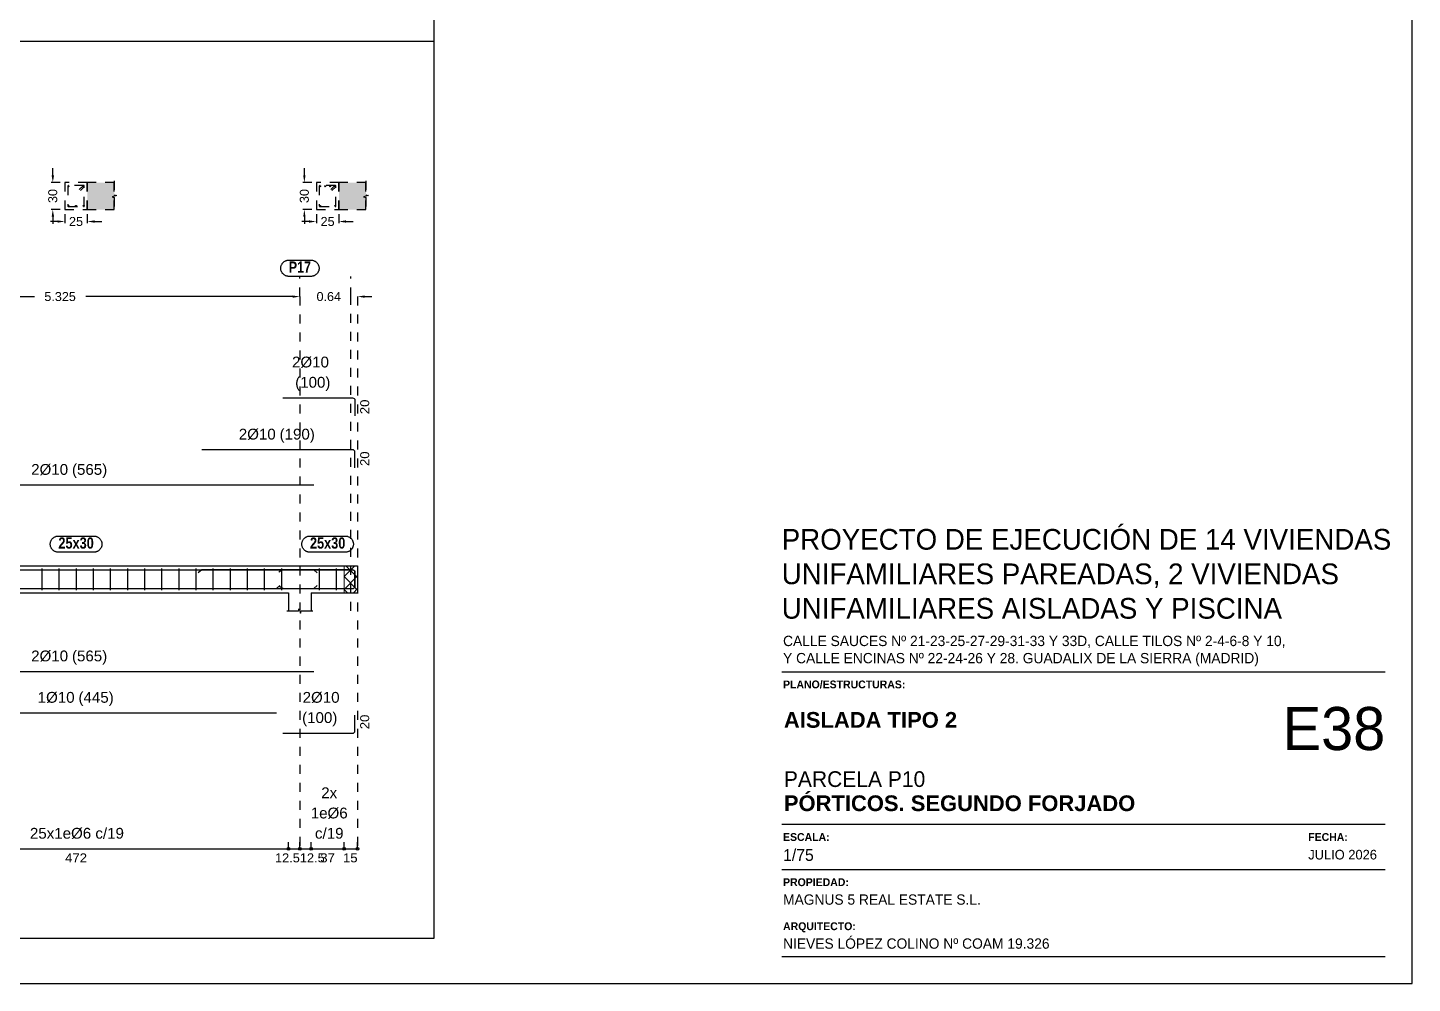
# Model space of a CAD drawing. Extents: x 2455 to 9764, y -806 to 181.
# Drawn here: x 5005.74 to 5021.11, y -582.59 to -571.97 of the extents above; entities that cross this region are included whole.
import ezdxf
from ezdxf.enums import TextEntityAlignment as Align

# ---------------------------------------------------------------- set-up
doc = ezdxf.new("R2010")
doc.units = 0
doc.header["$LTSCALE"] = 0.2
doc.header["$MEASUREMENT"] = 0
doc.linetypes.add('CYPE_RAYAPUNTO', pattern=[0.4125, 0.2025, -0.105, 0, -0.105])
doc.linetypes.add('PUNTOS2', pattern=[0.125, 0, -0.125])
doc.layers.add('01_cartela', color=6, linetype='CONTINUOUS', plot=False)
for name, color, linetype in [('01_cotas', 4, 'CONTINUOUS'), ('01_parcela', 7, 'CONTINUOUS'), ('01_primera', 5, 'CONTINUOUS'), ('01_texto cartela', 4, 'CONTINUOUS'), ('ALZ_CONT_NUDOS', 5, 'CONTINUOUS'), ('ALZ_CONT_VIG_HORMIGON', 5, 'CONTINUOUS'), ('ALZ_COT_COT_LIN_APOYOS', 120, 'CYPE_RAYAPUNTO'), ('ALZ_REF_REF_REFERENCIA', 3, 'CONTINUOUS'), ('ALZ_REF_TEXTO_REF_NOMBRE', 3, 'CONTINUOUS'), ('ARM_LONGITUDINAL_Ø10', 4, 'CONTINUOUS'), ('ARM_TRANSVERSAL_Ø6', 4, 'CONTINUOUS'), ('UNI_CORTANTES', 3, 'CONTINUOUS')]:
    doc.layers.add(name, color=color, linetype=linetype)
doc.layers.add('VIG_CARAS', color=5, linetype='CONTINUOUS', lineweight=9)
doc.styles.add('BERNARDO', font='GOTHICB.TTF')
doc.styles.add('Century Gothic', font='', dxfattribs={"height": 2})
doc.styles.add('Century Gothic_3', font='', dxfattribs={"height": 4.5})
doc.styles.add('Century Gothic_5', font='', dxfattribs={"height": 2.5})
doc.styles.add('Century Gothic_6', font='', dxfattribs={"height": 11})
doc.styles.add('CYPETXT_0.15', font='arial.ttf', dxfattribs={"height": 0.1})
doc.styles.add('Estilo1', font='swissel.ttf')
doc.styles.add('NIEVES2', font='sanss___.ttf')
doc.styles.add('NIEVES3', font='swisseb.ttf')
doc.styles.add('ROMANS', font='romans')
doc.styles.get('Century Gothic').set_extended_font_data('Century Gothic')
doc.styles.get('Century Gothic_3').set_extended_font_data('Century Gothic')
doc.styles.get('Century Gothic_5').set_extended_font_data('Century Gothic')
doc.styles.get('Century Gothic_6').set_extended_font_data('Century Gothic')
doc.dimstyles.new('DECIMAL-50', dxfattribs={"dimtxt": 0.08, "dimasz": 0.15, "dimexe": 0.05, "dimexo": 0.05, "dimgap": 0.09, "dimtad": 0, "dimzin": 0, "dimdsep": 46, "dimtxsty": 'ROMANS', "dimblk": 'DOTSMALL', "dimcen": 0.09, "dimclrt": 7, "dimadec": 0, "dimazin": 0, "dimtfac": 1.38, "dimtix": 1, "dimtofl": 0, "dimtmove": 2, "dimatfit": 3, "dimldrblk": 'OBLIQUE', "dimfxl": 1, "dimtolj": 1, "dimtzin": 0, "dimarcsym": 0})

# ---------------------------------------------------------------- blocks, each defined once
blk = doc.blocks.new('*D878')
at = {"layer": '01_cotas', "color": 0, "lineweight": -2, "transparency": 16777216}
for p, q in [((5006.067, -574.123), (5005.987, -574.123)), ((5006.477, -574.123), (5006.557, -574.123))]:
    blk.add_line(p, q, dxfattribs=at)
at = {"layer": '01_cotas', "color": 0, "linetype": 'PUNTOS2', "lineweight": -2, "transparency": 16777216}
for p, q in [((5006.147, -574.04), (5006.147, -574.173)), ((5006.397, -574.04), (5006.397, -574.173))]:
    blk.add_line(p, q, dxfattribs=at)
at = {"layer": '01_cotas', "color": 0, "transparency": 16777216}
for points in [[(5006.067, -574.11), (5006.067, -574.136), (5006.147, -574.123)], [(5006.477, -574.11), (5006.477, -574.136), (5006.397, -574.123)]]:
    blk.add_solid(points, dxfattribs=at)
at = {"layer": '01_cotas', "color": 5, "transparency": 16777216, "insert": (5006.272, -574.123), "char_height": 0.1, "attachment_point": 5, "style": 'Estilo1'}
blk.add_mtext('\\A1;25', dxfattribs=at)
blk = doc.blocks.new('*D879')
at = {"layer": '01_cotas', "color": 0, "lineweight": -2, "transparency": 16777216}
for p, q in [((5006.014, -573.61), (5006.014, -573.53)), ((5006.014, -574.07), (5006.014, -574.15))]:
    blk.add_line(p, q, dxfattribs=at)
at = {"layer": '01_cotas', "color": 0, "linetype": 'PUNTOS2', "lineweight": -2, "transparency": 16777216}
for p, q in [((5006.097, -573.69), (5005.964, -573.69)), ((5006.097, -573.99), (5005.964, -573.99))]:
    blk.add_line(p, q, dxfattribs=at)
at = {"layer": '01_cotas', "color": 0, "transparency": 16777216}
for points in [[(5006.001, -573.61), (5006.028, -573.61), (5006.014, -573.69)], [(5006.001, -574.07), (5006.028, -574.07), (5006.014, -573.99)]]:
    blk.add_solid(points, dxfattribs=at)
at = {"layer": '01_cotas', "color": 5, "transparency": 16777216, "insert": (5006.014, -573.84), "char_height": 0.1, "attachment_point": 5, "rotation": 90, "style": 'Estilo1'}
blk.add_mtext('\\A1;30', dxfattribs=at)
blk = doc.blocks.new('*D880')
at = {"layer": '01_cotas', "color": 0, "lineweight": -2, "transparency": 16777216}
for p, q in [((5008.86, -574.123), (5008.78, -574.123)), ((5009.27, -574.123), (5009.35, -574.123))]:
    blk.add_line(p, q, dxfattribs=at)
at = {"layer": '01_cotas', "color": 0, "linetype": 'PUNTOS2', "lineweight": -2, "transparency": 16777216}
for p, q in [((5008.94, -574.04), (5008.94, -574.173)), ((5009.19, -574.04), (5009.19, -574.173))]:
    blk.add_line(p, q, dxfattribs=at)
at = {"layer": '01_cotas', "color": 0, "transparency": 16777216}
for points in [[(5008.86, -574.11), (5008.86, -574.136), (5008.94, -574.123)], [(5009.27, -574.11), (5009.27, -574.136), (5009.19, -574.123)]]:
    blk.add_solid(points, dxfattribs=at)
at = {"layer": '01_cotas', "color": 5, "transparency": 16777216, "insert": (5009.065, -574.123), "char_height": 0.1, "attachment_point": 5, "style": 'Estilo1'}
blk.add_mtext('\\A1;25', dxfattribs=at)
blk = doc.blocks.new('*D881')
at = {"layer": '01_cotas', "color": 0, "lineweight": -2, "transparency": 16777216}
for p, q in [((5008.807, -573.61), (5008.807, -573.53)), ((5008.807, -574.07), (5008.807, -574.15))]:
    blk.add_line(p, q, dxfattribs=at)
at = {"layer": '01_cotas', "color": 0, "linetype": 'PUNTOS2', "lineweight": -2, "transparency": 16777216}
for p, q in [((5008.89, -573.69), (5008.757, -573.69)), ((5008.89, -573.99), (5008.757, -573.99))]:
    blk.add_line(p, q, dxfattribs=at)
at = {"layer": '01_cotas', "color": 0, "transparency": 16777216}
for points in [[(5008.794, -573.61), (5008.82, -573.61), (5008.807, -573.69)], [(5008.794, -574.07), (5008.82, -574.07), (5008.807, -573.99)]]:
    blk.add_solid(points, dxfattribs=at)
at = {"layer": '01_cotas', "color": 5, "transparency": 16777216, "insert": (5008.807, -573.84), "char_height": 0.1, "attachment_point": 5, "rotation": 90, "style": 'Estilo1'}
blk.add_mtext('\\A1;30', dxfattribs=at)
blk = doc.blocks.new('*D882')
at = {"layer": '01_cotas', "color": 0, "lineweight": -2, "transparency": 16777216}
for p, q in [((5003.512, -574.957), (5005.81, -574.957)), ((5008.677, -574.957), (5006.38, -574.957))]:
    blk.add_line(p, q, dxfattribs=at)
at = {"layer": '01_cotas', "color": 0, "transparency": 16777216}
for points in [[(5003.512, -574.944), (5003.512, -574.97), (5003.432, -574.957)], [(5008.677, -574.944), (5008.677, -574.97), (5008.757, -574.957)]]:
    blk.add_solid(points, dxfattribs=at)
at = {"layer": '01_cotas', "color": 5, "transparency": 16777216, "insert": (5006.095, -574.957), "char_height": 0.1, "attachment_point": 5, "style": 'Estilo1'}
blk.add_mtext('\\A1;5.325', dxfattribs=at)
blk = doc.blocks.new('*D883')
at = {"layer": '01_cotas', "color": 0, "lineweight": -2, "transparency": 16777216}
for p, q in [((5008.677, -574.957), (5008.597, -574.957)), ((5009.478, -574.957), (5009.558, -574.957))]:
    blk.add_line(p, q, dxfattribs=at)
at = {"layer": '01_cotas', "color": 0, "transparency": 16777216}
for points in [[(5008.677, -574.944), (5008.677, -574.97), (5008.757, -574.957)], [(5009.478, -574.944), (5009.478, -574.97), (5009.398, -574.957)]]:
    blk.add_solid(points, dxfattribs=at)
at = {"layer": '01_cotas', "color": 5, "transparency": 16777216, "insert": (5009.078, -574.957), "char_height": 0.1, "attachment_point": 5, "style": 'Estilo1'}
blk.add_mtext('\\A1;0.64', dxfattribs=at)

msp = doc.modelspace()

# ---------------------------------------------------------------- hatches: boundary and pattern name
at = {"layer": 'ALZ_COT_COT_LIN_APOYOS'}
for points in [[(5006.697, -573.69), (5006.397, -573.69), (5006.397, -573.99), (5006.697, -573.99)], [(5009.49, -573.69), (5009.19, -573.69), (5009.19, -573.99), (5009.49, -573.99)]]:
    msp.add_hatch(color=256, dxfattribs=at).paths.add_polyline_path(points)

# ---------------------------------------------------------------- linework, layer by layer
at = {"layer": '01_cartela', "color": 3}
msp.add_lwpolyline([(4990.47, -561.051), (4990.47, -582.586), (5021.108, -582.586), (5021.108, -561.051)], close=True, dxfattribs=at)
at = {"layer": '01_parcela', "color": 7, "ltscale": 2.5}
for p, q in [((5010.248, -582.086), (5010.248, -571.818)), ((4990.971, -582.086), (5010.248, -582.086))]:
    msp.add_line(p, q, dxfattribs=at)
at = {"layer": '01_primera', "ltscale": 2.5}
msp.add_line((4990.969, -572.121), (5010.248, -572.121), dxfattribs=at)
at = {"layer": '01_texto cartela', "color": 5}
for p, q in [((5014.107, -579.125), (5020.808, -579.125)), ((5014.107, -580.819), (5020.808, -580.819)), ((5014.107, -581.322), (5020.808, -581.322)), ((5014.107, -582.286), (5020.808, -582.286))]:
    msp.add_line(p, q, dxfattribs=at)
at = {"layer": 'ALZ_CONT_NUDOS', "lineweight": 0}
for p, q in [((5009.248, -578.067), (5009.368, -577.947)), ((5009.398, -578.076), (5009.269, -577.947)), ((5009.248, -578.209), (5009.398, -578.059)), ((5009.398, -578.217), (5009.248, -578.067)), ((5009.286, -578.247), (5009.248, -578.209)), ((5009.351, -578.247), (5009.398, -578.2))]:
    msp.add_line(p, q, dxfattribs=at)
at = {"layer": 'ALZ_CONT_NUDOS'}
for p, q in [((5009.398, -577.947), (5009.398, -578.247)), ((5008.632, -578.247), (5008.632, -578.447)), ((5008.882, -578.247), (5008.882, -578.447))]:
    msp.add_line(p, q, dxfattribs=at)
for points in [[(5008.632, -577.947), (5008.882, -577.947)], [(5009.248, -577.947), (5009.398, -577.947)], [(5009.248, -578.247), (5009.398, -578.247)], [(5008.612, -578.447), (5008.742, -578.447), (5008.75, -578.422), (5008.765, -578.472), (5008.772, -578.447), (5008.902, -578.447)]]:
    msp.add_lwpolyline(points, dxfattribs=at)
at = {"layer": 'ALZ_CONT_NUDOS', "lineweight": 0}
msp.add_lwpolyline([(5009.248, -577.947), (5009.248, -578.247), (5009.398, -578.247), (5009.398, -577.947), (5009.248, -577.947)], close=True, dxfattribs=at)
at = {"layer": 'ALZ_CONT_VIG_HORMIGON'}
for p, q in [((5003.912, -577.947), (5008.632, -577.947)), ((5008.882, -577.947), (5009.248, -577.947)), ((5003.912, -578.247), (5008.632, -578.247)), ((5008.882, -578.247), (5009.248, -578.247))]:
    msp.add_line(p, q, dxfattribs=at)
at = {"layer": 'ALZ_COT_COT_LIN_APOYOS'}
for p, q in [((5008.757, -574.957), (5008.757, -574.732)), ((5009.323, -574.957), (5009.323, -574.732)), ((5008.757, -574.957), (5008.757, -581.092)), ((5009.323, -578.447), (5009.323, -574.957)), ((5009.398, -574.957), (5009.398, -581.092))]:
    msp.add_line(p, q, dxfattribs=at)
for points in [[(5006.397, -573.69), (5006.147, -573.69), (5006.147, -573.99), (5006.397, -573.99), (5006.397, -573.69)], [(5006.697, -573.69), (5006.397, -573.69), (5006.397, -573.99), (5006.697, -573.99)], [(5009.19, -573.69), (5008.94, -573.69), (5008.94, -573.99), (5009.19, -573.99), (5009.19, -573.69)], [(5009.49, -573.69), (5009.19, -573.69), (5009.19, -573.99), (5009.49, -573.99)]]:
    msp.add_lwpolyline(points, close=True, dxfattribs=at)
for points in [[(5006.32, -573.779), (5006.362, -573.737), (5006.363, -573.735), (5006.364, -573.734), (5006.364, -573.733), (5006.364, -573.731), (5006.364, -573.729), (5006.364, -573.728), (5006.363, -573.727), (5006.362, -573.725), (5006.361, -573.724), (5006.36, -573.724), (5006.358, -573.723), (5006.356, -573.723), (5006.188, -573.723), (5006.185, -573.724), (5006.183, -573.725), (5006.181, -573.728), (5006.18, -573.731), (5006.18, -573.949), (5006.181, -573.952), (5006.183, -573.955), (5006.185, -573.956), (5006.188, -573.957), (5006.356, -573.957), (5006.36, -573.956), (5006.362, -573.955), (5006.364, -573.952), (5006.364, -573.949), (5006.364, -573.731), (5006.364, -573.729), (5006.364, -573.728), (5006.363, -573.727), (5006.362, -573.725), (5006.361, -573.724), (5006.36, -573.724), (5006.358, -573.723), (5006.356, -573.723), (5006.355, -573.723), (5006.353, -573.724), (5006.352, -573.724), (5006.351, -573.725), (5006.308, -573.768)], [(5006.697, -573.69), (5006.397, -573.69), (5006.397, -573.99), (5006.697, -573.99)], [(5006.697, -573.67), (5006.697, -573.825), (5006.722, -573.833), (5006.672, -573.848), (5006.697, -573.855), (5006.697, -574.01)], [(5009.112, -573.779), (5009.155, -573.737), (5009.156, -573.735), (5009.156, -573.734), (5009.157, -573.733), (5009.157, -573.731), (5009.157, -573.729), (5009.156, -573.728), (5009.156, -573.727), (5009.155, -573.725), (5009.153, -573.724), (5009.152, -573.724), (5009.151, -573.723), (5009.149, -573.723), (5008.981, -573.723), (5008.978, -573.724), (5008.975, -573.725), (5008.974, -573.728), (5008.973, -573.731), (5008.973, -573.949), (5008.974, -573.952), (5008.975, -573.955), (5008.978, -573.956), (5008.981, -573.957), (5009.149, -573.957), (5009.152, -573.956), (5009.155, -573.955), (5009.156, -573.952), (5009.157, -573.949), (5009.157, -573.731), (5009.157, -573.729), (5009.156, -573.728), (5009.156, -573.727), (5009.155, -573.725), (5009.153, -573.724), (5009.152, -573.724), (5009.151, -573.723), (5009.149, -573.723), (5009.147, -573.723), (5009.146, -573.724), (5009.145, -573.724), (5009.143, -573.725), (5009.101, -573.768)], [(5009.49, -573.69), (5009.19, -573.69), (5009.19, -573.99), (5009.49, -573.99)], [(5009.49, -573.67), (5009.49, -573.825), (5009.515, -573.833), (5009.465, -573.848), (5009.49, -573.855), (5009.49, -574.01)]]:
    msp.add_lwpolyline(points, dxfattribs=at)
for centre in [(5006.188, -573.949), (5006.272, -573.949), (5006.356, -573.949), (5008.981, -573.949), (5009.149, -573.949)]:
    msp.add_circle(centre, 0.005, dxfattribs=at)
at = {"layer": 'ALZ_REF_REF_REFERENCIA'}
msp.add_lwpolyline([(5008.88, -574.552), (5008.886, -574.552), (5008.892, -574.553), (5008.898, -574.554), (5008.904, -574.555), (5008.91, -574.557), (5008.916, -574.559), (5008.921, -574.562), (5008.926, -574.565), (5008.931, -574.568), (5008.936, -574.571), (5008.941, -574.575), (5008.945, -574.579), (5008.949, -574.584), (5008.953, -574.589), (5008.956, -574.594), (5008.959, -574.599), (5008.962, -574.604), (5008.964, -574.61), (5008.966, -574.615), (5008.968, -574.621), (5008.969, -574.627), (5008.97, -574.633), (5008.97, -574.639), (5008.97, -574.645), (5008.97, -574.651), (5008.969, -574.657), (5008.968, -574.663), (5008.966, -574.669), (5008.964, -574.674), (5008.962, -574.68), (5008.959, -574.685), (5008.956, -574.69), (5008.953, -574.695), (5008.949, -574.7), (5008.945, -574.705), (5008.941, -574.709), (5008.936, -574.713), (5008.931, -574.716), (5008.926, -574.719), (5008.921, -574.722), (5008.916, -574.725), (5008.91, -574.727), (5008.904, -574.729), (5008.898, -574.73), (5008.892, -574.731), (5008.886, -574.732), (5008.88, -574.732), (5008.634, -574.732), (5008.628, -574.732), (5008.622, -574.731), (5008.617, -574.73), (5008.611, -574.729), (5008.605, -574.727), (5008.599, -574.725), (5008.594, -574.722), (5008.589, -574.719), (5008.584, -574.716), (5008.579, -574.713), (5008.574, -574.709), (5008.57, -574.705), (5008.566, -574.7), (5008.562, -574.695), (5008.559, -574.69), (5008.556, -574.685), (5008.553, -574.68), (5008.55, -574.674), (5008.549, -574.669), (5008.547, -574.663), (5008.546, -574.657), (5008.545, -574.651), (5008.545, -574.645), (5008.545, -574.639), (5008.545, -574.633), (5008.546, -574.627), (5008.547, -574.621), (5008.549, -574.615), (5008.55, -574.61), (5008.553, -574.604), (5008.556, -574.599), (5008.559, -574.594), (5008.562, -574.589), (5008.566, -574.584), (5008.57, -574.579), (5008.574, -574.575), (5008.579, -574.571), (5008.584, -574.568), (5008.589, -574.565), (5008.594, -574.562), (5008.599, -574.559), (5008.605, -574.557), (5008.611, -574.555), (5008.617, -574.554), (5008.622, -574.553), (5008.628, -574.552), (5008.634, -574.552), (5008.88, -574.552)], close=True, dxfattribs=at)
at = {"layer": 'ALZ_REF_TEXTO_REF_NOMBRE', "color": 5}
for points in [[(5006.469, -577.617), (5006.475, -577.617), (5006.481, -577.618), (5006.487, -577.619), (5006.493, -577.62), (5006.498, -577.622), (5006.504, -577.624), (5006.51, -577.627), (5006.515, -577.629), (5006.52, -577.633), (5006.525, -577.636), (5006.529, -577.64), (5006.534, -577.644), (5006.538, -577.649), (5006.541, -577.653), (5006.545, -577.658), (5006.548, -577.664), (5006.551, -577.669), (5006.553, -577.675), (5006.555, -577.68), (5006.557, -577.686), (5006.558, -577.692), (5006.559, -577.698), (5006.559, -577.704), (5006.559, -577.71), (5006.559, -577.716), (5006.558, -577.722), (5006.557, -577.728), (5006.555, -577.734), (5006.553, -577.739), (5006.551, -577.745), (5006.548, -577.75), (5006.545, -577.755), (5006.541, -577.76), (5006.538, -577.765), (5006.534, -577.769), (5006.529, -577.774), (5006.525, -577.777), (5006.52, -577.781), (5006.515, -577.784), (5006.51, -577.787), (5006.504, -577.79), (5006.498, -577.792), (5006.493, -577.794), (5006.487, -577.795), (5006.481, -577.796), (5006.475, -577.797), (5006.469, -577.797), (5006.076, -577.797), (5006.07, -577.797), (5006.064, -577.796), (5006.058, -577.795), (5006.052, -577.794), (5006.046, -577.792), (5006.041, -577.79), (5006.035, -577.787), (5006.03, -577.784), (5006.025, -577.781), (5006.02, -577.777), (5006.016, -577.774), (5006.011, -577.769), (5006.007, -577.765), (5006.004, -577.76), (5006, -577.755), (5005.997, -577.75), (5005.994, -577.745), (5005.992, -577.739), (5005.99, -577.734), (5005.988, -577.728), (5005.987, -577.722), (5005.986, -577.716), (5005.986, -577.71), (5005.986, -577.704), (5005.986, -577.698), (5005.987, -577.692), (5005.988, -577.686), (5005.99, -577.68), (5005.992, -577.675), (5005.994, -577.669), (5005.997, -577.664), (5006, -577.658), (5006.004, -577.653), (5006.007, -577.649), (5006.011, -577.644), (5006.016, -577.64), (5006.02, -577.636), (5006.025, -577.633), (5006.03, -577.629), (5006.035, -577.627), (5006.041, -577.624), (5006.046, -577.622), (5006.052, -577.62), (5006.058, -577.619), (5006.064, -577.618), (5006.07, -577.617), (5006.076, -577.617), (5006.469, -577.617)], [(5009.262, -577.617), (5009.268, -577.617), (5009.273, -577.618), (5009.279, -577.619), (5009.285, -577.62), (5009.291, -577.622), (5009.297, -577.624), (5009.302, -577.627), (5009.307, -577.629), (5009.312, -577.633), (5009.317, -577.636), (5009.322, -577.64), (5009.326, -577.644), (5009.33, -577.649), (5009.334, -577.653), (5009.337, -577.658), (5009.34, -577.664), (5009.343, -577.669), (5009.345, -577.675), (5009.347, -577.68), (5009.349, -577.686), (5009.35, -577.692), (5009.351, -577.698), (5009.351, -577.704), (5009.351, -577.71), (5009.351, -577.716), (5009.35, -577.722), (5009.349, -577.728), (5009.347, -577.734), (5009.345, -577.739), (5009.343, -577.745), (5009.34, -577.75), (5009.337, -577.755), (5009.334, -577.76), (5009.33, -577.765), (5009.326, -577.769), (5009.322, -577.774), (5009.317, -577.777), (5009.312, -577.781), (5009.307, -577.784), (5009.302, -577.787), (5009.297, -577.79), (5009.291, -577.792), (5009.285, -577.794), (5009.279, -577.795), (5009.273, -577.796), (5009.268, -577.797), (5009.262, -577.797), (5008.869, -577.797), (5008.862, -577.797), (5008.857, -577.796), (5008.851, -577.795), (5008.845, -577.794), (5008.839, -577.792), (5008.833, -577.79), (5008.828, -577.787), (5008.823, -577.784), (5008.818, -577.781), (5008.813, -577.777), (5008.808, -577.774), (5008.804, -577.769), (5008.8, -577.765), (5008.796, -577.76), (5008.793, -577.755), (5008.79, -577.75), (5008.787, -577.745), (5008.785, -577.739), (5008.783, -577.734), (5008.781, -577.728), (5008.78, -577.722), (5008.779, -577.716), (5008.779, -577.71), (5008.779, -577.704), (5008.779, -577.698), (5008.78, -577.692), (5008.781, -577.686), (5008.783, -577.68), (5008.785, -577.675), (5008.787, -577.669), (5008.79, -577.664), (5008.793, -577.658), (5008.796, -577.653), (5008.8, -577.649), (5008.804, -577.644), (5008.808, -577.64), (5008.813, -577.636), (5008.818, -577.633), (5008.823, -577.629), (5008.828, -577.627), (5008.833, -577.624), (5008.839, -577.622), (5008.845, -577.62), (5008.851, -577.619), (5008.857, -577.618), (5008.862, -577.617), (5008.869, -577.617), (5009.262, -577.617)]]:
    msp.add_lwpolyline(points, close=True, dxfattribs=at)
at = {"layer": 'ARM_LONGITUDINAL_Ø10'}
for p, q in [((5007.668, -577.993), (5007.628, -578.024)), ((5008.568, -577.993), (5008.525, -578.019)), ((5008.912, -577.993), (5008.949, -578.027)), ((5008.497, -578.201), (5008.533, -578.165)), ((5008.568, -578.201), (5008.525, -578.175)), ((5008.912, -578.201), (5008.949, -578.167))]:
    msp.add_line(p, q, dxfattribs=at)
for points in [[(5008.568, -576.082), (5009.343, -576.082), (5009.352, -576.084), (5009.36, -576.089), (5009.366, -576.097), (5009.368, -576.107), (5009.368, -576.282)], [(5009.368, -576.858), (5009.368, -576.683), (5009.366, -576.673), (5009.36, -576.665), (5009.352, -576.66), (5009.343, -576.658), (5007.668, -576.658)], [(5003.462, -577.249), (5003.462, -577.074), (5003.464, -577.065), (5003.47, -577.057), (5003.478, -577.051), (5003.487, -577.049), (5008.912, -577.049)], [(5003.462, -578.193), (5003.462, -578.018), (5003.464, -578.008), (5003.47, -578), (5003.478, -577.995), (5003.487, -577.993), (5008.912, -577.993)], [(5003.462, -578.001), (5003.462, -578.176), (5003.464, -578.185), (5003.47, -578.194), (5003.478, -578.199), (5003.487, -578.201), (5008.912, -578.201)], [(5009.368, -578.193), (5009.368, -578.018), (5009.366, -578.008), (5009.36, -578), (5009.352, -577.995), (5009.343, -577.993), (5007.668, -577.993)], [(5008.568, -577.993), (5009.343, -577.993), (5009.352, -577.995), (5009.36, -578), (5009.366, -578.008), (5009.368, -578.018), (5009.368, -578.193)], [(5008.568, -578.201), (5009.343, -578.201), (5009.352, -578.199), (5009.36, -578.194), (5009.366, -578.185), (5009.368, -578.176), (5009.368, -578.001)], [(5004.047, -578.201), (5008.497, -578.201)], [(5003.462, -578.922), (5003.462, -579.097), (5003.464, -579.106), (5003.47, -579.115), (5003.478, -579.12), (5003.487, -579.122), (5008.912, -579.122)], [(5004.047, -579.582), (5008.497, -579.582)], [(5008.568, -579.807), (5009.343, -579.807), (5009.352, -579.805), (5009.36, -579.8), (5009.366, -579.791), (5009.368, -579.782), (5009.368, -579.607)]]:
    msp.add_lwpolyline(points, dxfattribs=at)
for centre in [(5006.188, -573.731), (5006.356, -573.731), (5008.981, -573.731), (5009.037, -573.731), (5009.093, -573.731), (5009.149, -573.731)]:
    msp.add_circle(centre, 0.005, dxfattribs=at)
at = {"layer": 'ARM_TRANSVERSAL_Ø6'}
for p, q in [((5005.892, -577.977), (5005.892, -578.217)), ((5006.082, -577.977), (5006.082, -578.217)), ((5006.272, -577.977), (5006.272, -578.217)), ((5006.462, -577.977), (5006.462, -578.217)), ((5006.652, -577.977), (5006.652, -578.217)), ((5006.842, -577.977), (5006.842, -578.217)), ((5007.032, -577.977), (5007.032, -578.217)), ((5007.222, -577.977), (5007.222, -578.217)), ((5007.412, -577.977), (5007.412, -578.217)), ((5007.602, -577.977), (5007.602, -578.217)), ((5007.792, -577.977), (5007.792, -578.217)), ((5007.982, -577.977), (5007.982, -578.217)), ((5008.172, -577.977), (5008.172, -578.217)), ((5008.362, -577.977), (5008.362, -578.217)), ((5008.552, -577.977), (5008.552, -578.217)), ((5008.97, -577.977), (5008.97, -578.217)), ((5009.16, -577.977), (5009.16, -578.217))]:
    msp.add_line(p, q, dxfattribs=at)
at = {"layer": 'UNI_CORTANTES', "color": 2}
for p, q in [((5008.632, -581.092), (5008.632, -581.017)), ((5008.757, -581.092), (5008.757, -581.017)), ((5008.882, -581.092), (5008.882, -581.017)), ((5009.248, -581.092), (5009.248, -581.017))]:
    msp.add_line(p, q, dxfattribs=at)
for points in [[(5003.912, -581.092), (5008.632, -581.092), (5008.632, -581.017)], [(5008.632, -581.092), (5008.757, -581.092), (5008.757, -581.017)], [(5008.757, -581.092), (5008.882, -581.092), (5008.882, -581.017)], [(5008.882, -581.092), (5009.248, -581.092), (5009.248, -581.017)], [(5009.248, -581.092), (5009.398, -581.092), (5009.398, -581.017)]]:
    msp.add_lwpolyline(points, dxfattribs=at)
for centre in [(5008.632, -581.092), (5008.632, -581.092), (5008.757, -581.092), (5008.757, -581.092), (5008.882, -581.092), (5008.882, -581.092), (5009.248, -581.092), (5009.248, -581.092), (5009.398, -581.092)]:
    msp.add_circle(centre, 0.015, dxfattribs=at)

# ---------------------------------------------------------------- texts
at = {"layer": '01_texto cartela', "color": 5}
for s, insert, char_height, width, attachment_point, style in [('\\PPROYECTO DE EJECUCIÓN DE 14 VIVIENDAS UNIFAMILIARES PAREADAS, 2 VIVIENDAS UNIFAMILIARES AISLADAS Y PISCINA', (5014.107, -577.155), 0.23, 6.82217, 1, 'Century Gothic_3'), ('CALLE SAUCES Nº 21-23-25-27-29-31-33 Y 33D, CALLE TILOS Nº 2-4-6-8 Y 10, \\PY CALLE ENCINAS Nº 22-24-26 Y 28. GUADALIX DE LA SIERRA (MADRID)', (5014.122, -578.725), 0.11455, 9.24681, 1, 'Century Gothic'), ('{\\fCentury Gothic|b1|i0|c0|p34;PLANO/ESTRUCTURAS: }', (5014.122, -579.222), 0.08701, 2.11715, 1, 'Century Gothic'), ('\\pt2.3273;\\PPARCELA P10', (5014.131, -580.407), 0.17455, 7.00908, 7, 'Century Gothic_5'), ('\\pt2.3273;PÓRTICOS. SEGUNDO FORJADO', (5014.131, -580.675), 0.17455, 7.00908, 7, 'NIEVES3'), ('{\\fCentury Gothic|b1|i0|c0|p34;ESCALA: }', (5014.122, -580.917), 0.08701, 2.11715, 1, 'Century Gothic'), ('{\\fCentury Gothic|b1|i0|c0|p34;FECHA: }', (5019.953, -580.917), 0.08701, 2.11715, 1, 'Century Gothic'), ('1/75', (5014.122, -581.095), 0.1309, 2.11715, 1, 'Century Gothic'), ('JULIO 2026', (5019.953, -581.103), 0.1069, 3.50438, 1, 'Century Gothic'), ('{\\fCentury Gothic|b1|i0|c0|p34;PROPIEDAD:}', (5014.122, -581.419), 0.08701, 0.83709, 1, 'Century Gothic'), ('MAGNUS 5 REAL ESTATE S.L.', (5014.122, -581.598), 0.11455, 4.88231, 1, 'Century Gothic'), ('{\\fCentury Gothic|b1|i0|c0|p34;ARQUITECTO:}', (5014.122, -581.908), 0.08701, 0.83709, 1, 'Century Gothic'), ('NIEVES LÓPEZ COLINO Nº COAM 19.326', (5014.122, -582.087), 0.11455, 3.65153, 1, 'Century Gothic')]:
    msp.add_mtext(s, dxfattribs=dict(at, insert=insert, char_height=char_height, width=width, attachment_point=attachment_point, style=style))
at = {"layer": '01_texto cartela', "color": 1}
for s, insert, char_height, width, attachment_point, style in [('AISLADA TIPO 2 ', (5014.131, -579.749), 0.17455, 7.00908, 7, 'NIEVES3'), ('E38', (5020.808, -579.516), 0.4786, 1.04985, 3, 'Century Gothic_6')]:
    msp.add_mtext(s, dxfattribs=dict(at, insert=insert, char_height=char_height, width=width, attachment_point=attachment_point, style=style))
at = {"layer": 'ALZ_REF_TEXTO_REF_NOMBRE', "color": 5, "style": 'BERNARDO'}
for s, width, p, p2 in [('P17', 0.841304, (5008.634, -574.692), (5008.88, -574.692)), ('25x30', 0.806421, (5006.076, -577.757), (5006.469, -577.757)), ('25x30', 0.806421, (5008.869, -577.757), (5009.262, -577.757))]:
    msp.add_text(s, height=0.125, dxfattribs=dict(at, width=width)).set_placement(p, p2, align=Align.FIT)
at = {"layer": 'UNI_CORTANTES', "color": 4, "style": 'CYPETXT_0.15', "width": 1.042546}
for p, p2 in [((5009.527, -576.263), (5009.527, -576.101)), ((5009.527, -576.839), (5009.527, -576.677)), ((5009.527, -579.763), (5009.527, -579.601))]:
    msp.add_text('20', height=0.1, rotation=90, dxfattribs=at).set_placement(p, p2, align=Align.FIT)
at = {"layer": 'UNI_CORTANTES', "color": 2, "style": 'CYPETXT_0.15'}
for s, width, p, p2 in [('472', 1.042546, (5006.151, -581.242), (5006.394, -581.242)), ('12.5', 1.015093, (5008.481, -581.242), (5008.757, -581.242)), ('12.5', 1.015093, (5008.757, -581.242), (5009.033, -581.242)), ('37', 1.042546, (5008.984, -581.242), (5009.146, -581.242)), ('15', 1.042546, (5009.236, -581.242), (5009.398, -581.242))]:
    msp.add_text(s, height=0.1, dxfattribs=dict(at, width=width)).set_placement(p, p2, align=Align.FIT)
at = {"layer": 'VIG_CARAS', "color": 5, "style": 'NIEVES2'}
for s, p in [('2%%c10', (5008.67, -575.78)), ('(100)', (5008.705, -576.005)), ('2%%c10', (5008.079, -576.581)), ('(190)', (5008.532, -576.581)), ('2%%c10', (5005.774, -576.973)), ('(565)', (5006.227, -576.973)), ('2%%c10', (5005.774, -579.045)), ('(565)', (5006.227, -579.045)), ('1%%c10', (5005.846, -579.505)), ('(445)', (5006.299, -579.505)), ('2%%c10', (5008.788, -579.505)), ('(100)', (5008.782, -579.73))]:
    msp.add_text(s, height=0.12, dxfattribs=at).set_placement(p, align=Align.BOTTOM_LEFT)
at = {"layer": 'VIG_CARAS', "color": 4, "style": 'NIEVES2'}
for s, p in [('2x', (5008.994, -580.565)), ('1e%%c6', (5008.878, -580.79)), ('25x1e%%c6 c/19', (5005.76, -581.015)), ('c/19', (5008.925, -581.015))]:
    msp.add_text(s, height=0.12, dxfattribs=at).set_placement(p, align=Align.BOTTOM_LEFT)

# ---------------------------------------------------------------- dimensions: what is measured, and where the dimension line sits
at = {"layer": '01_cotas', "color": 2}
for p1, p2, distance, text, picture, middle in [((5006.147, -573.99), (5006.147, -573.69), 0.133, '30', '*D879', (5006.014, -573.84)), ((5008.94, -573.99), (5008.94, -573.69), 0.133, '30', '*D881', (5008.807, -573.84)), ((5006.147, -573.99), (5006.397, -573.99), -0.133, '25', '*D878', (5006.272, -574.123)), ((5008.94, -573.99), (5009.19, -573.99), -0.133, '25', '*D880', (5009.065, -574.123)), ((5008.757, -574.957), (5003.432, -574.957), 0, '5.325', '*D882', (5006.095, -574.957)), ((5009.398, -574.957), (5008.757, -574.957), 0, '0.64', '*D883', (5009.078, -574.957))]:
    dim = msp.add_aligned_dim(p1=p1, p2=p2, distance=distance, text=text, dimstyle='DECIMAL-50', override={"dimtxt": 0.1, "dimasz": 0.08, "dimtxsty": 'Estilo1', "dimsah": 1, "dimclrt": 5, "dimfxl": 0.09, "dimarcsym": 2}, dxfattribs=at)
    dim.commit()
    dim.dimension.update_dxf_attribs({"geometry": picture, "text_midpoint": middle})

doc.saveas('drawing.dxf')
